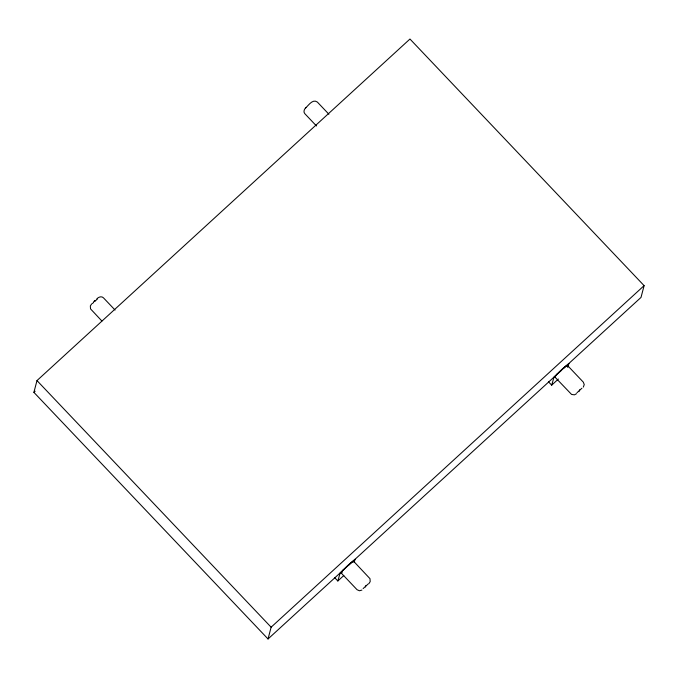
<?xml version="1.0" encoding="UTF-8"?>
<svg xmlns="http://www.w3.org/2000/svg" width="678" height="678" viewBox="0 0 678 678"><rect width="100%" height="100%" fill="white"/><g stroke="black" fill="none" stroke-linecap="round" stroke-linejoin="round"><path stroke-width="1.02" d="M343.721 569.656L268.039 638.973L33.9 392.359L36.985 380.587L409.961 39.027L644.1 285.641L641.015 297.413L563.765 368.154M268.039 638.973L271.124 627.201L644.1 285.641M95.115 300.583L94.92 301.252L97.403 298.981M334.585 577.563L337.839 580.987L340.186 572.876L346.458 567.155M354.213 562.291L355.094 559.248L348.755 565.054M365.417 586.987L365.806 585.639M548.426 381.739L551.68 385.163L554.028 377.044L568.935 363.425L567.757 367.484M579.258 391.164L579.648 389.808M583.309 387.121L584.241 384.587L583.326 382.155L567.401 365.383M91.691 303.854L90.343 305.947L90.53 308.871L101.903 321.025M305.947 107.565C304.244 109.056 303.117 111.887 304.888 113.76L316.465 125.964M368.84 583.716L370.188 581.622L370.002 578.698L353.56 561.206M305.532 108.022C308.583 105.361 312.677 98.632 317.312 102.031L328.898 114.226M342.627 570.656L343.839 569.317M556.46 374.832L557.68 373.493M93.691 301.702L94.64 300.778M33.9 392.359L35.146 391.214M346.848 566.8L561.426 370.298M92.437 303.524L93.683 302.388M551.68 385.163L558.384 379.027M337.839 580.987L343.797 575.537M576.97 392.757L581.936 388.214M363.128 588.58L368.095 584.038M96.895 298.795C98.539 297.066 101.539 295.845 103.48 297.854L115.057 310.049M576.52 393.706L574.444 394.842L571.588 394.443L554.977 377.121M566.333 365.764L567.071 365.374M352.492 561.596L353.23 561.198M361.925 590.072L359.45 590.767L357.06 589.716L341.136 572.944M36.985 380.587L271.124 627.201M342.204 572.554A8.551 0.907 -43.5 0 1 346.475 566.664A8.551 0.907 -43.5 0 1 353.272 561.96M555.629 376.976A8.551 0.907 -43.5 0 1 560.723 370.451A8.551 0.907 -43.5 0 1 567.105 366.137"/></g></svg>
